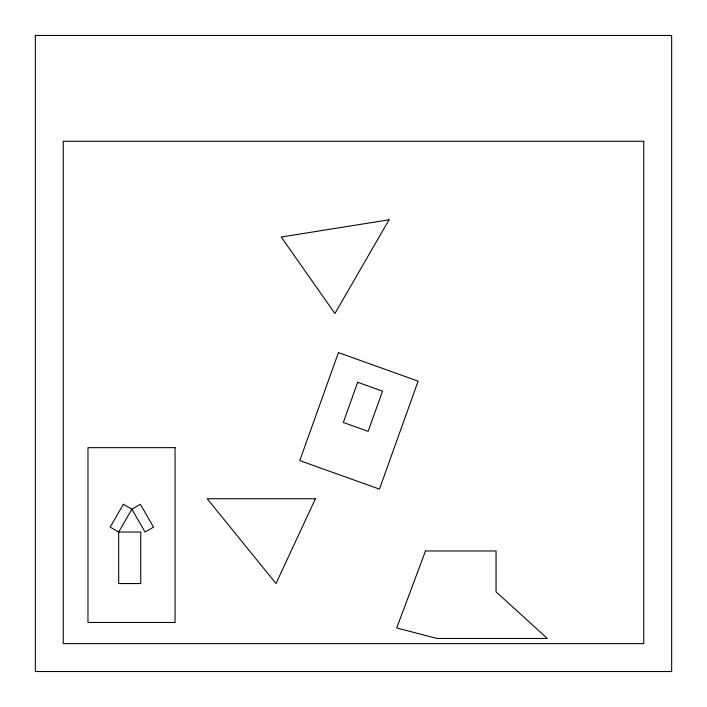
<?xml version="1.0" encoding="UTF-8"?>
<svg xmlns="http://www.w3.org/2000/svg" width="707" height="707" viewBox="0 0 707 707"><rect width="100%" height="100%" fill="white"/><g stroke="black" fill="none" stroke-linecap="round" stroke-linejoin="round"><path stroke-width="1.06" d="M338.432 352.607L299.768 460.593L379.456 489.129L418.12 381.144L338.432 352.607M357.698 382.293L343.31 422.468L368.135 431.358L382.522 391.183L357.698 382.293M425.517 550.974L396.707 627.949L436.926 638.456L547.333 638.456L496.058 591.83L496.058 550.974L425.517 550.974M315.41 498.762L276.013 583.531L207.213 498.762L315.41 498.762M123.354 504.285L110.168 527.13L118.67 532.035L140.746 532.035L140.746 583.558L118.67 583.558L118.67 532.035L131.856 509.199L140.357 504.285L153.543 527.13L145.041 532.035L131.856 509.199L123.354 504.285M389.027 219.806L334.924 313.51L281.209 237.013L389.027 219.806M671.65 35.474L35.35 35.474L35.35 671.526L671.65 671.526L671.65 35.474M643.741 141.276L63.259 141.276L63.259 643.617L643.741 643.617L643.741 141.276M175.062 447.664L87.968 447.664L87.968 622.469L175.062 622.469L175.062 447.664"/></g></svg>
